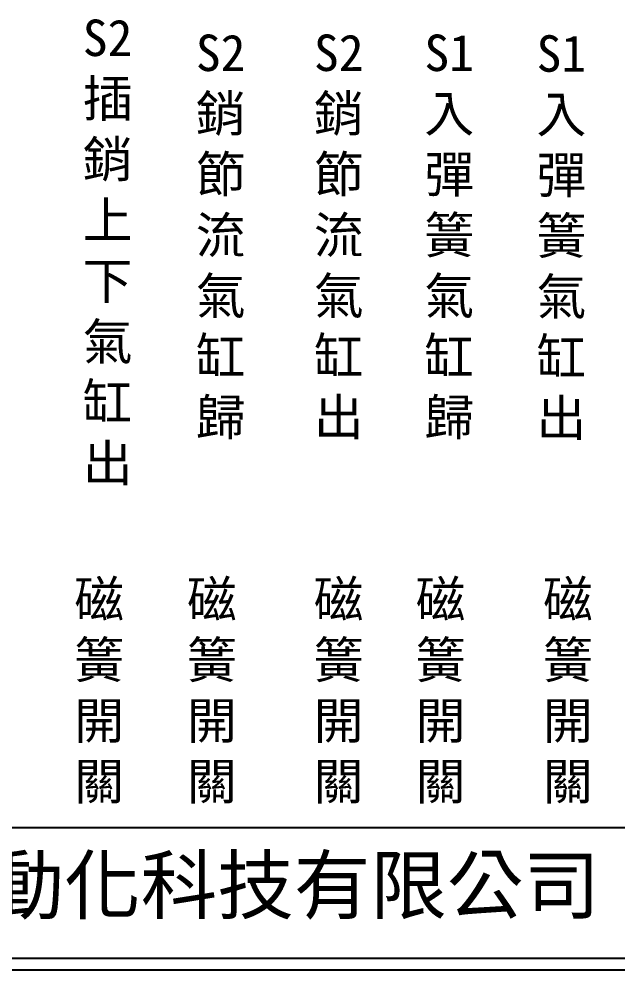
# Model space of a CAD drawing. Extents: x 325 to 612, y 3 to 207.
# Drawn here: x 391.8 to 455.9, y 3 to 104.8 of the extents above; entities that cross this region are included whole.
import ezdxf

# ---------------------------------------------------------------- set-up
doc = ezdxf.new("R2010")
doc.units = 0
doc.layers.add('圖框層', color=7, linetype='CONTINUOUS')
doc.layers.add('標尺寸層', color=3, linetype='CONTINUOUS')
doc.styles.add('CNS', font='romanc.shx', dxfattribs={"bigfont": 'chineset.shx'})
doc.styles.add('STSL', font='KAIU.TTF')

msp = doc.modelspace()

# ---------------------------------------------------------------- linework, layer by layer
at = {"layer": '圖框層', "color": 7}
for p, q in [((326.57, 18.25), (611.07, 18.25)), ((326.57, 4.25), (611.07, 4.25)), ((325.32, 3), (612.32, 3))]:
    msp.add_line(p, q, dxfattribs=at)

# ---------------------------------------------------------------- texts
at = {"layer": '圖框層', "color": 4, "style": 'STSL'}
msp.add_text('泓陞自動化科技有限公司', height=6, dxfattribs=at).set_placement((363.92, 9.08))
at = {"layer": '標尺寸層', "color": 7, "char_height": 3.9, "width": 4.9608, "attachment_point": 5, "style": 'CNS'}
for s, insert in [('{\\fDFKai-SB|b0|i0|c136|p65;S2插銷上下氣缸出}', (401.3, 79.79)), ('{\\fDFKai-SB|b0|i0|c136|p65;S2銷節流氣缸歸}', (413.39, 81.44)), ('{\\fDFKai-SB|b0|i0|c136|p65;S2銷節流氣缸出}', (426.02, 81.44)), ('{\\fDFKai-SB|b0|i0|c136|p65;S1入彈簧氣缸歸}', (437.83, 81.44)), ('{\\fDFKai-SB|b0|i0|c136|p65;S1入彈簧氣缸出}', (449.82, 81.36)), ('{\\fDFKai-SB|b0|i0|c136|p65;磁簧開關}', (400.4, 32.72)), ('{\\fDFKai-SB|b0|i0|c136|p65;磁簧開關}', (412.45, 32.72)), ('{\\fDFKai-SB|b0|i0|c136|p65;磁簧開關}', (426, 32.72)), ('{\\fDFKai-SB|b0|i0|c136|p65;磁簧開關}', (436.9, 32.72)), ('{\\fDFKai-SB|b0|i0|c136|p65;磁簧開關}', (450.52, 32.72))]:
    msp.add_mtext(s, dxfattribs=dict(at, insert=insert))

doc.saveas('drawing.dxf')
